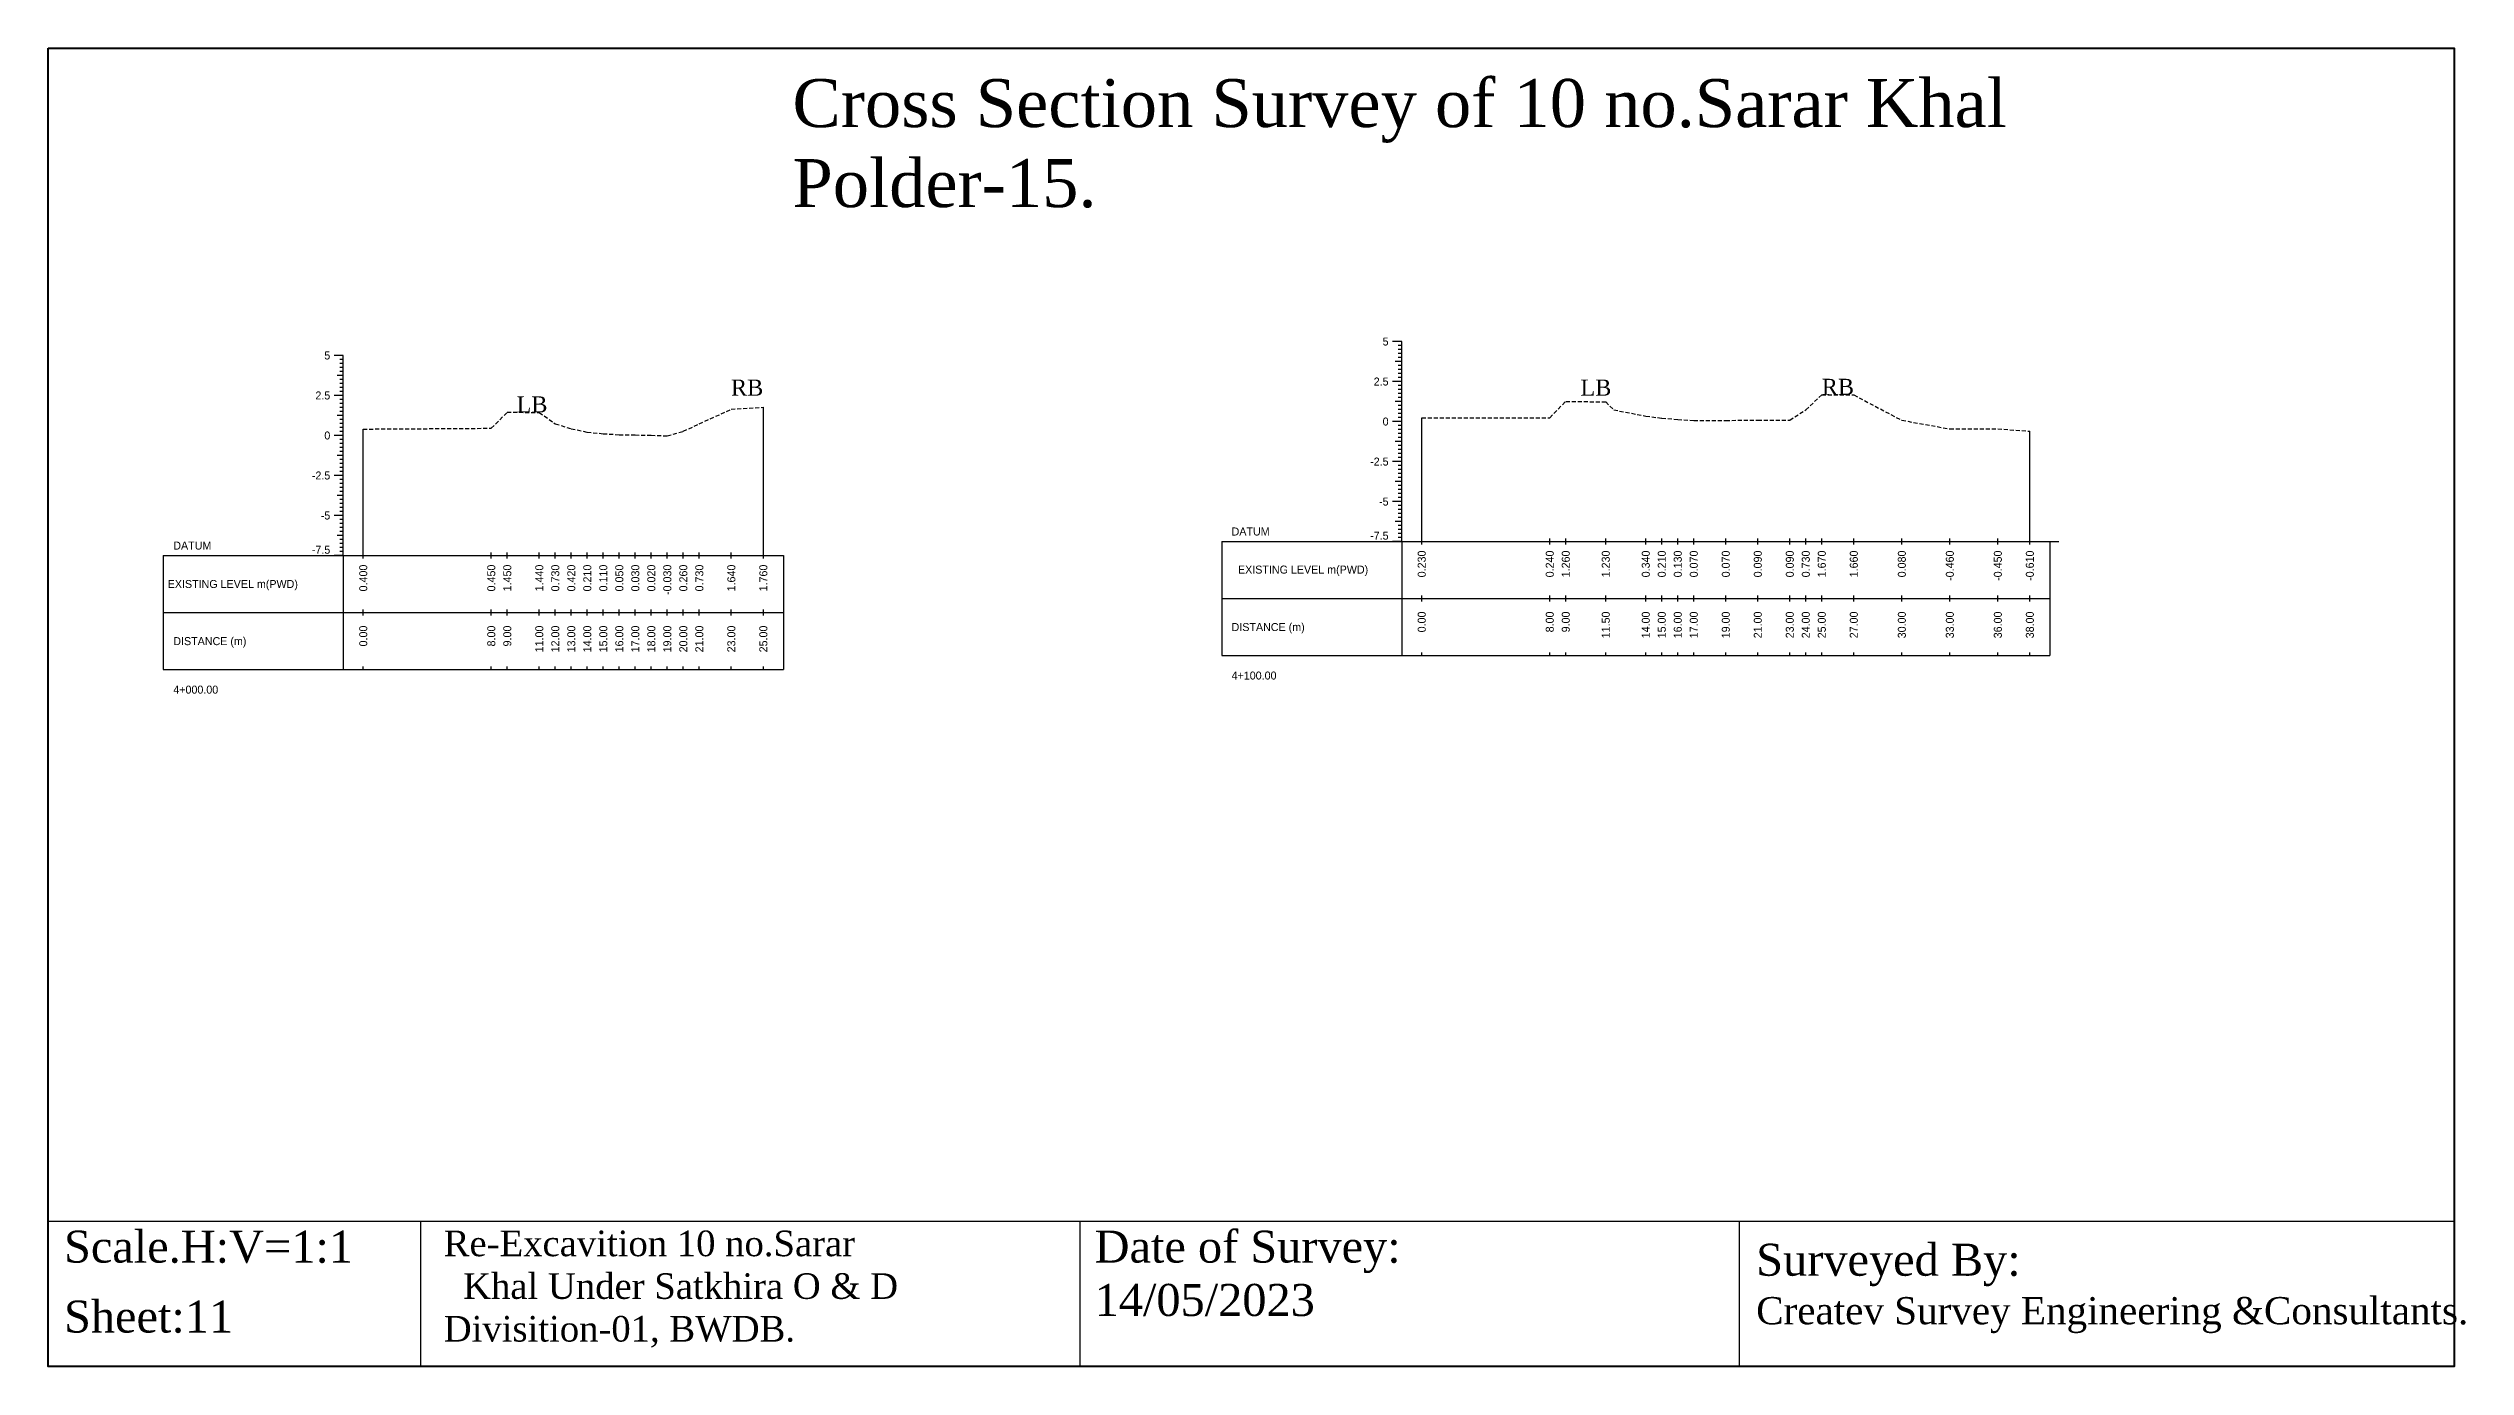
# Model space of a CAD drawing. Header units: inches. Extents: x 4752 to 6808, y -1487 to -426.
# Drawn here: x 6246.1 to 6397.1, y -1351.9 to -1269.5 of the extents above; entities that cross this region are included whole.
import ezdxf
from ezdxf.enums import TextEntityAlignment as Align

# ---------------------------------------------------------------- set-up
doc = ezdxf.new("R2010")
doc.units = ezdxf.units.IN
doc.header["$MEASUREMENT"] = 0
doc.linetypes.add('HIDDEN', pattern=[0.375, 0.25, -0.125])
doc.layers.add('CS_Drawing', color=7, linetype='Continuous')
doc.layers.add('GL', color=3, linetype='HIDDEN')
doc.styles.add('romans', font='romans.shx')

msp = doc.modelspace()

# ---------------------------------------------------------------- linework, layer by layer
at = {"color": 4, "lineweight": 40}
msp.add_lwpolyline([(6246.08, -1269.48), (6396.42, -1269.48), (6396.42, -1351.85), (6246.08, -1351.85)], close=True, dxfattribs=at)
for points in [[(6396.42, -1269.48), (6396.42, -1351.85)], [(6246.08, -1342.77), (6396.42, -1342.77)], [(6246.08, -1342.77), (6246.08, -1351.85)], [(6269.33, -1342.77), (6269.33, -1351.85)], [(6310.53, -1342.77), (6310.53, -1351.85)], [(6351.73, -1342.77), (6351.73, -1351.85)]]:
    msp.add_lwpolyline(points)
at = {"layer": 'CS_Drawing'}
for p, q in [((6330.65, -1287.8), (6330.08, -1287.8)), ((6330.65, -1287.8), (6330.25, -1287.8)), ((6330.65, -1287.8), (6330.42, -1287.8)), ((6330.65, -1288.05), (6330.42, -1288.05)), ((6330.65, -1288.3), (6330.42, -1288.3)), ((6330.65, -1300.3), (6330.65, -1287.8)), ((6264.51, -1288.67), (6263.95, -1288.67)), ((6264.51, -1288.67), (6264.12, -1288.67)), ((6264.51, -1289.92), (6264.12, -1289.92)), ((6264.51, -1288.67), (6264.29, -1288.67)), ((6264.51, -1288.92), (6264.29, -1288.92)), ((6264.51, -1289.17), (6264.29, -1289.17)), ((6264.51, -1289.42), (6264.29, -1289.42)), ((6264.51, -1289.67), (6264.29, -1289.67)), ((6264.51, -1289.92), (6264.29, -1289.92)), ((6264.51, -1301.17), (6264.51, -1288.67)), ((6330.65, -1289.05), (6330.25, -1289.05)), ((6330.65, -1288.55), (6330.42, -1288.55)), ((6330.65, -1288.8), (6330.42, -1288.8)), ((6330.65, -1289.05), (6330.42, -1289.05)), ((6330.65, -1289.3), (6330.42, -1289.3)), ((6330.65, -1289.55), (6330.42, -1289.55)), ((6330.65, -1289.8), (6330.42, -1289.8)), ((6264.51, -1291.17), (6263.95, -1291.17)), ((6264.51, -1291.17), (6264.12, -1291.17)), ((6264.51, -1290.17), (6264.29, -1290.17)), ((6264.51, -1290.42), (6264.29, -1290.42)), ((6264.51, -1290.67), (6264.29, -1290.67)), ((6264.51, -1290.92), (6264.29, -1290.92)), ((6264.51, -1291.17), (6264.29, -1291.17)), ((6264.51, -1291.42), (6264.29, -1291.42)), ((6330.65, -1290.3), (6330.08, -1290.3)), ((6330.65, -1290.3), (6330.25, -1290.3)), ((6330.65, -1290.05), (6330.42, -1290.05)), ((6330.65, -1290.3), (6330.42, -1290.3)), ((6330.65, -1290.55), (6330.42, -1290.55)), ((6330.65, -1290.8), (6330.42, -1290.8)), ((6330.65, -1291.05), (6330.42, -1291.05)), ((6330.65, -1291.3), (6330.42, -1291.3)), ((6264.51, -1292.42), (6264.12, -1292.42)), ((6264.51, -1291.67), (6264.29, -1291.67)), ((6264.51, -1291.92), (6264.29, -1291.92)), ((6264.51, -1292.17), (6264.29, -1292.17)), ((6264.51, -1292.42), (6264.29, -1292.42)), ((6264.51, -1292.67), (6264.29, -1292.67)), ((6264.51, -1292.92), (6264.29, -1292.92)), ((6290.76, -1301.17), (6290.76, -1291.91)), ((6330.65, -1292.8), (6330.08, -1292.8)), ((6330.65, -1291.55), (6330.25, -1291.55)), ((6330.65, -1292.8), (6330.25, -1292.8)), ((6330.65, -1291.55), (6330.42, -1291.55)), ((6330.65, -1291.8), (6330.42, -1291.8)), ((6330.65, -1292.05), (6330.42, -1292.05)), ((6330.65, -1292.3), (6330.42, -1292.3)), ((6330.65, -1292.55), (6330.42, -1292.55)), ((6330.65, -1292.8), (6330.42, -1292.8)), ((6331.9, -1300.3), (6331.9, -1292.57)), ((6264.51, -1293.67), (6263.95, -1293.67)), ((6264.51, -1293.67), (6264.12, -1293.67)), ((6264.51, -1293.17), (6264.29, -1293.17)), ((6264.51, -1293.42), (6264.29, -1293.42)), ((6264.51, -1293.67), (6264.29, -1293.67)), ((6264.51, -1293.92), (6264.29, -1293.92)), ((6264.51, -1294.17), (6264.29, -1294.17)), ((6264.51, -1294.42), (6264.29, -1294.42)), ((6265.76, -1301.17), (6265.76, -1293.27)), ((6330.65, -1294.05), (6330.25, -1294.05)), ((6330.65, -1293.05), (6330.42, -1293.05)), ((6330.65, -1293.3), (6330.42, -1293.3)), ((6330.65, -1293.55), (6330.42, -1293.55)), ((6330.65, -1293.8), (6330.42, -1293.8)), ((6330.65, -1294.05), (6330.42, -1294.05)), ((6330.65, -1294.3), (6330.42, -1294.3)), ((6369.9, -1300.3), (6369.9, -1293.41)), ((6264.51, -1294.92), (6264.12, -1294.92)), ((6264.51, -1294.67), (6264.29, -1294.67)), ((6264.51, -1294.92), (6264.29, -1294.92)), ((6264.51, -1295.17), (6264.29, -1295.17)), ((6264.51, -1295.42), (6264.29, -1295.42)), ((6264.51, -1295.67), (6264.29, -1295.67)), ((6264.51, -1295.92), (6264.29, -1295.92)), ((6330.65, -1295.3), (6330.08, -1295.3)), ((6330.65, -1295.3), (6330.25, -1295.3)), ((6330.65, -1294.55), (6330.42, -1294.55)), ((6330.65, -1294.8), (6330.42, -1294.8)), ((6330.65, -1295.05), (6330.42, -1295.05)), ((6330.65, -1295.3), (6330.42, -1295.3)), ((6330.65, -1295.55), (6330.42, -1295.55)), ((6330.65, -1295.8), (6330.42, -1295.8)), ((6264.51, -1296.17), (6263.95, -1296.17)), ((6264.51, -1296.17), (6264.12, -1296.17)), ((6264.51, -1297.42), (6264.12, -1297.42)), ((6264.51, -1296.17), (6264.29, -1296.17)), ((6264.51, -1296.42), (6264.29, -1296.42)), ((6264.51, -1296.67), (6264.29, -1296.67)), ((6264.51, -1296.92), (6264.29, -1296.92)), ((6264.51, -1297.17), (6264.29, -1297.17)), ((6264.51, -1297.42), (6264.29, -1297.42)), ((6330.65, -1296.55), (6330.25, -1296.55)), ((6330.65, -1296.05), (6330.42, -1296.05)), ((6330.65, -1296.3), (6330.42, -1296.3)), ((6330.65, -1296.55), (6330.42, -1296.55)), ((6330.65, -1296.8), (6330.42, -1296.8)), ((6330.65, -1297.05), (6330.42, -1297.05)), ((6330.65, -1297.3), (6330.42, -1297.3)), ((6264.51, -1298.67), (6263.95, -1298.67)), ((6264.51, -1298.67), (6264.12, -1298.67)), ((6264.51, -1297.67), (6264.29, -1297.67)), ((6264.51, -1297.92), (6264.29, -1297.92)), ((6264.51, -1298.17), (6264.29, -1298.17)), ((6264.51, -1298.42), (6264.29, -1298.42)), ((6264.51, -1298.67), (6264.29, -1298.67)), ((6264.51, -1298.92), (6264.29, -1298.92)), ((6330.65, -1297.8), (6330.08, -1297.8)), ((6330.65, -1297.8), (6330.25, -1297.8)), ((6330.65, -1297.55), (6330.42, -1297.55)), ((6330.65, -1297.8), (6330.42, -1297.8)), ((6330.65, -1298.05), (6330.42, -1298.05)), ((6330.65, -1298.3), (6330.42, -1298.3)), ((6330.65, -1298.55), (6330.42, -1298.55)), ((6330.65, -1298.8), (6330.42, -1298.8)), ((6264.51, -1299.92), (6264.12, -1299.92)), ((6264.51, -1299.17), (6264.29, -1299.17)), ((6264.51, -1299.42), (6264.29, -1299.42)), ((6264.51, -1299.67), (6264.29, -1299.67)), ((6264.51, -1299.92), (6264.29, -1299.92)), ((6264.51, -1300.17), (6264.29, -1300.17)), ((6264.51, -1300.42), (6264.29, -1300.42)), ((6319.4, -1300.3), (6330.65, -1300.3)), ((6319.4, -1300.3), (6319.4, -1307.42)), ((6330.65, -1300.3), (6330.08, -1300.3)), ((6330.65, -1299.05), (6330.25, -1299.05)), ((6330.65, -1300.3), (6330.25, -1300.3)), ((6330.65, -1299.05), (6330.42, -1299.05)), ((6330.65, -1299.3), (6330.42, -1299.3)), ((6330.65, -1299.55), (6330.42, -1299.55)), ((6330.65, -1299.8), (6330.42, -1299.8)), ((6330.65, -1300.05), (6330.42, -1300.05)), ((6330.65, -1300.3), (6330.42, -1300.3)), ((6330.65, -1300.3), (6371.15, -1300.3)), ((6330.65, -1300.3), (6330.65, -1307.42)), ((6331.9, -1300.48), (6331.9, -1300.11)), ((6339.9, -1300.48), (6339.9, -1300.11)), ((6340.9, -1300.48), (6340.9, -1300.11)), ((6343.4, -1300.48), (6343.4, -1300.11)), ((6345.9, -1300.48), (6345.9, -1300.11)), ((6346.9, -1300.48), (6346.9, -1300.11)), ((6347.9, -1300.48), (6347.9, -1300.11)), ((6348.9, -1300.48), (6348.9, -1300.11)), ((6350.9, -1300.48), (6350.9, -1300.11)), ((6352.9, -1300.48), (6352.9, -1300.11)), ((6354.9, -1300.48), (6354.9, -1300.11)), ((6355.9, -1300.48), (6355.9, -1300.11)), ((6356.9, -1300.48), (6356.9, -1300.11)), ((6358.9, -1300.48), (6358.9, -1300.11)), ((6361.9, -1300.48), (6361.9, -1300.11)), ((6364.9, -1300.48), (6364.9, -1300.11)), ((6367.9, -1300.48), (6367.9, -1300.11)), ((6369.9, -1300.48), (6369.9, -1300.11)), ((6371.15, -1300.3), (6371.71, -1300.3)), ((6371.15, -1300.3), (6371.54, -1300.3)), ((6371.15, -1300.3), (6371.37, -1300.3)), ((6371.15, -1300.3), (6371.15, -1307.42)), ((6253.26, -1301.17), (6264.51, -1301.17)), ((6253.26, -1301.17), (6253.26, -1308.3)), ((6264.51, -1301.17), (6263.95, -1301.17)), ((6264.51, -1301.17), (6264.12, -1301.17)), ((6264.51, -1300.67), (6264.29, -1300.67)), ((6264.51, -1300.92), (6264.29, -1300.92)), ((6264.51, -1301.17), (6264.29, -1301.17)), ((6264.51, -1301.17), (6292.01, -1301.17)), ((6264.51, -1301.17), (6264.51, -1308.3)), ((6265.76, -1301.36), (6265.76, -1300.99)), ((6273.76, -1301.36), (6273.76, -1300.99)), ((6274.76, -1301.36), (6274.76, -1300.99)), ((6276.76, -1301.36), (6276.76, -1300.99)), ((6277.76, -1301.36), (6277.76, -1300.99)), ((6278.76, -1301.36), (6278.76, -1300.99)), ((6279.76, -1301.36), (6279.76, -1300.99)), ((6280.76, -1301.36), (6280.76, -1300.99)), ((6281.76, -1301.36), (6281.76, -1300.99)), ((6282.76, -1301.36), (6282.76, -1300.99)), ((6283.76, -1301.36), (6283.76, -1300.99)), ((6284.76, -1301.36), (6284.76, -1300.99)), ((6285.76, -1301.36), (6285.76, -1300.99)), ((6286.76, -1301.36), (6286.76, -1300.99)), ((6288.76, -1301.36), (6288.76, -1300.99)), ((6290.76, -1301.36), (6290.76, -1300.99)), ((6292.01, -1301.17), (6292.01, -1308.3)), ((6253.26, -1304.74), (6264.51, -1304.74)), ((6264.51, -1304.74), (6292.01, -1304.74)), ((6264.51, -1304.74), (6292.01, -1304.74)), ((6265.76, -1304.92), (6265.76, -1304.55)), ((6273.76, -1304.92), (6273.76, -1304.55)), ((6274.76, -1304.92), (6274.76, -1304.55)), ((6276.76, -1304.92), (6276.76, -1304.55)), ((6277.76, -1304.92), (6277.76, -1304.55)), ((6278.76, -1304.92), (6278.76, -1304.55)), ((6279.76, -1304.92), (6279.76, -1304.55)), ((6280.76, -1304.92), (6280.76, -1304.55)), ((6281.76, -1304.92), (6281.76, -1304.55)), ((6282.76, -1304.92), (6282.76, -1304.55)), ((6283.76, -1304.92), (6283.76, -1304.55)), ((6284.76, -1304.92), (6284.76, -1304.55)), ((6285.76, -1304.92), (6285.76, -1304.55)), ((6286.76, -1304.92), (6286.76, -1304.55)), ((6288.76, -1304.92), (6288.76, -1304.55)), ((6290.76, -1304.92), (6290.76, -1304.55)), ((6319.4, -1303.86), (6330.65, -1303.86)), ((6330.65, -1303.86), (6371.15, -1303.86)), ((6330.65, -1303.86), (6371.15, -1303.86)), ((6331.9, -1304.05), (6331.9, -1303.67)), ((6339.9, -1304.05), (6339.9, -1303.67)), ((6340.9, -1304.05), (6340.9, -1303.67)), ((6343.4, -1304.05), (6343.4, -1303.67)), ((6345.9, -1304.05), (6345.9, -1303.67)), ((6346.9, -1304.05), (6346.9, -1303.67)), ((6347.9, -1304.05), (6347.9, -1303.67)), ((6348.9, -1304.05), (6348.9, -1303.67)), ((6350.9, -1304.05), (6350.9, -1303.67)), ((6352.9, -1304.05), (6352.9, -1303.67)), ((6354.9, -1304.05), (6354.9, -1303.67)), ((6355.9, -1304.05), (6355.9, -1303.67)), ((6356.9, -1304.05), (6356.9, -1303.67)), ((6358.9, -1304.05), (6358.9, -1303.67)), ((6361.9, -1304.05), (6361.9, -1303.67)), ((6364.9, -1304.05), (6364.9, -1303.67)), ((6367.9, -1304.05), (6367.9, -1303.67)), ((6369.9, -1304.05), (6369.9, -1303.67)), ((6319.4, -1307.42), (6330.65, -1307.42)), ((6330.65, -1307.42), (6371.15, -1307.42)), ((6331.9, -1307.42), (6331.9, -1307.23)), ((6339.9, -1307.42), (6339.9, -1307.23)), ((6340.9, -1307.42), (6340.9, -1307.23)), ((6343.4, -1307.42), (6343.4, -1307.23)), ((6345.9, -1307.42), (6345.9, -1307.23)), ((6346.9, -1307.42), (6346.9, -1307.23)), ((6347.9, -1307.42), (6347.9, -1307.23)), ((6348.9, -1307.42), (6348.9, -1307.23)), ((6350.9, -1307.42), (6350.9, -1307.23)), ((6352.9, -1307.42), (6352.9, -1307.23)), ((6354.9, -1307.42), (6354.9, -1307.23)), ((6355.9, -1307.42), (6355.9, -1307.23)), ((6356.9, -1307.42), (6356.9, -1307.23)), ((6358.9, -1307.42), (6358.9, -1307.23)), ((6361.9, -1307.42), (6361.9, -1307.23)), ((6364.9, -1307.42), (6364.9, -1307.23)), ((6367.9, -1307.42), (6367.9, -1307.23)), ((6369.9, -1307.42), (6369.9, -1307.23)), ((6253.26, -1308.3), (6264.51, -1308.3)), ((6264.51, -1308.3), (6292.01, -1308.3)), ((6265.76, -1308.3), (6265.76, -1308.11)), ((6273.76, -1308.3), (6273.76, -1308.11)), ((6274.76, -1308.3), (6274.76, -1308.11)), ((6276.76, -1308.3), (6276.76, -1308.11)), ((6277.76, -1308.3), (6277.76, -1308.11)), ((6278.76, -1308.3), (6278.76, -1308.11)), ((6279.76, -1308.3), (6279.76, -1308.11)), ((6280.76, -1308.3), (6280.76, -1308.11)), ((6281.76, -1308.3), (6281.76, -1308.11)), ((6282.76, -1308.3), (6282.76, -1308.11)), ((6283.76, -1308.3), (6283.76, -1308.11)), ((6284.76, -1308.3), (6284.76, -1308.11)), ((6285.76, -1308.3), (6285.76, -1308.11)), ((6286.76, -1308.3), (6286.76, -1308.11)), ((6288.76, -1308.3), (6288.76, -1308.11)), ((6290.76, -1308.3), (6290.76, -1308.11))]:
    msp.add_line(p, q, dxfattribs=at)
at = {"layer": 'GL'}
for points in [[(6331.9, -1292.57), (6339.9, -1292.56), (6340.9, -1291.54), (6343.4, -1291.57), (6343.9, -1292.07), (6345.9, -1292.46), (6346.9, -1292.59), (6347.9, -1292.67), (6348.9, -1292.73), (6350.9, -1292.73), (6352.9, -1292.71), (6354.9, -1292.71), (6355.9, -1292.07), (6356.9, -1291.13), (6358.9, -1291.14), (6361.9, -1292.72), (6364.9, -1293.26), (6367.9, -1293.25), (6369.9, -1293.41), (6369.9, -1293.41)], [(6265.76, -1293.27), (6273.76, -1293.22), (6274.76, -1292.22), (6276.76, -1292.23), (6277.76, -1292.94), (6278.76, -1293.25), (6279.76, -1293.46), (6280.76, -1293.56), (6281.76, -1293.62), (6282.76, -1293.64), (6283.76, -1293.65), (6284.76, -1293.7), (6285.76, -1293.41), (6286.76, -1292.94), (6288.76, -1292.03), (6290.76, -1291.91)]]:
    msp.add_lwpolyline(points, dxfattribs=at)

# ---------------------------------------------------------------- texts
at = {"attachment_point": 1, "style": 'romans'}
for s, insert, char_height, width in [('{\\fTimes New Roman|b0|i0|c0|p18;Cross Section Survey of 10 no.Sarar Khal Polder-15.}', (6292.58, -1271.4), 3, 75.7359), ('{\\fTimes New Roman|b0|i0|c0|p18;LB}', (6275.34, -1291.23), 1, 325.847), ('\\pi-1,l1;{\\fTimes New Roman|b0|i0|c0|p18;RB}', (6288.74, -1290.18), 1, 325.847), ('{\\fTimes New Roman|b0|i0|c0|p18;LB}', (6341.82, -1290.18), 1, 325.847), ('\\pi-1,l1;{\\fTimes New Roman|b0|i0|c0|p18;RB}', (6356.9, -1290.13), 1, 325.847), ('{\\fTimes New Roman|b0|i0|c0|p18;Scale.H:V=1:1}', (6247.06, -1343.35), 2, 22.2708), ('{\\fTimes New Roman|b0|i0|c0|p18;Re-Excavition 10 no.Sarar\\P  Khal Under Satkhira O & D    Divisition-01, BWDB.}', (6270.79, -1343.35), 1.6, 38.8405), ('{\\fTimes New Roman|b0|i0|c0|p18;Date of Survey: 14/05/2023}', (6311.46, -1343.35), 2, 22.2708), ('{\\fTimes New Roman|b0|i0|c0|p18;Surveyed By:                                     \\H0.85x;Createv Survey Engineering &Consultants.}', (6352.8, -1344.17), 2, 45.2193), ('{\\fTimes New Roman|b0|i0|c0|p18;Sheet:11}', (6247.06, -1347.72), 2, 38.8405)]:
    msp.add_mtext(s, dxfattribs=dict(at, insert=insert, char_height=char_height, width=width))
at = {"layer": 'CS_Drawing'}
for s, p in [('5', (6263.7, -1288.67)), ('5', (6329.83, -1287.8)), ('2.5', (6263.7, -1291.17)), ('2.5', (6329.83, -1290.3)), ('0', (6329.83, -1292.8)), ('0', (6263.7, -1293.67)), ('-2.5', (6263.7, -1296.17)), ('-2.5', (6329.83, -1295.3)), ('-5', (6263.7, -1298.67)), ('-5', (6329.83, -1297.8))]:
    msp.add_text(s, height=0.5, dxfattribs=at).set_placement(p, align=Align.MIDDLE_RIGHT)
for s, p in [('DATUM', (6253.89, -1300.55)), ('DATUM', (6320.02, -1299.67)), ('EXISTING LEVEL m(PWD)', (6320.42, -1302.05)), ('EXISTING LEVEL m(PWD)', (6253.54, -1302.95)), ('DISTANCE (m)', (6253.89, -1306.52)), ('DISTANCE (m)', (6320.02, -1305.64)), ('4+000.00', (6253.89, -1309.55)), ('4+100.00', (6320.02, -1308.67))]:
    msp.add_text(s, height=0.5, dxfattribs=at).set_placement(p, align=Align.MIDDLE_LEFT)
for p in [(6329.83, -1300.18), (6263.7, -1301.06)]:
    msp.add_text('-7.5', height=0.5, dxfattribs=at).set_placement(p, align=Align.RIGHT)
for s, p in [('0.400', (6265.76, -1301.74)), ('0.450', (6273.76, -1301.74)), ('1.450', (6274.76, -1301.74)), ('1.440', (6276.76, -1301.74)), ('0.730', (6277.76, -1301.74)), ('0.420', (6278.76, -1301.74)), ('0.210', (6279.76, -1301.74)), ('0.110', (6280.76, -1301.74)), ('0.050', (6281.76, -1301.74)), ('0.030', (6282.76, -1301.74)), ('0.020', (6283.76, -1301.74)), ('-0.030', (6284.76, -1301.74)), ('0.260', (6285.76, -1301.74)), ('0.730', (6286.76, -1301.74)), ('1.640', (6288.76, -1301.74)), ('1.760', (6290.76, -1301.74)), ('0.230', (6331.9, -1300.86)), ('0.240', (6339.9, -1300.86)), ('1.260', (6340.9, -1300.86)), ('1.230', (6343.4, -1300.86)), ('0.340', (6345.9, -1300.86)), ('0.210', (6346.9, -1300.86)), ('0.130', (6347.9, -1300.86)), ('0.070', (6348.9, -1300.86)), ('0.070', (6350.9, -1300.86)), ('0.090', (6352.9, -1300.86)), ('0.090', (6354.9, -1300.86)), ('0.730', (6355.9, -1300.86)), ('1.670', (6356.9, -1300.86)), ('1.660', (6358.9, -1300.86)), ('0.080', (6361.9, -1300.86)), ('-0.460', (6364.9, -1300.86)), ('-0.450', (6367.9, -1300.86)), ('-0.610', (6369.9, -1300.86)), ('0.00', (6331.9, -1304.67)), ('8.00', (6339.9, -1304.67)), ('9.00', (6340.9, -1304.67)), ('11.50', (6343.4, -1304.67)), ('14.00', (6345.9, -1304.67)), ('15.00', (6346.9, -1304.67)), ('16.00', (6347.9, -1304.67)), ('17.00', (6348.9, -1304.67)), ('19.00', (6350.9, -1304.67)), ('21.00', (6352.9, -1304.67)), ('23.00', (6354.9, -1304.67)), ('24.00', (6355.9, -1304.67)), ('25.00', (6356.9, -1304.67)), ('27.00', (6358.9, -1304.67)), ('30.00', (6361.9, -1304.67)), ('33.00', (6364.9, -1304.67)), ('36.00', (6367.9, -1304.67)), ('38.00', (6369.9, -1304.67)), ('0.00', (6265.76, -1305.55)), ('8.00', (6273.76, -1305.55)), ('9.00', (6274.76, -1305.55)), ('11.00', (6276.76, -1305.55)), ('12.00', (6277.76, -1305.55)), ('13.00', (6278.76, -1305.55)), ('14.00', (6279.76, -1305.55)), ('15.00', (6280.76, -1305.55)), ('16.00', (6281.76, -1305.55)), ('17.00', (6282.76, -1305.55)), ('18.00', (6283.76, -1305.55)), ('19.00', (6284.76, -1305.55)), ('20.00', (6285.76, -1305.55)), ('21.00', (6286.76, -1305.55)), ('23.00', (6288.76, -1305.55)), ('25.00', (6290.76, -1305.55))]:
    msp.add_text(s, height=0.5, rotation=90, dxfattribs=at).set_placement(p, align=Align.MIDDLE_RIGHT)

doc.saveas('drawing.dxf')
